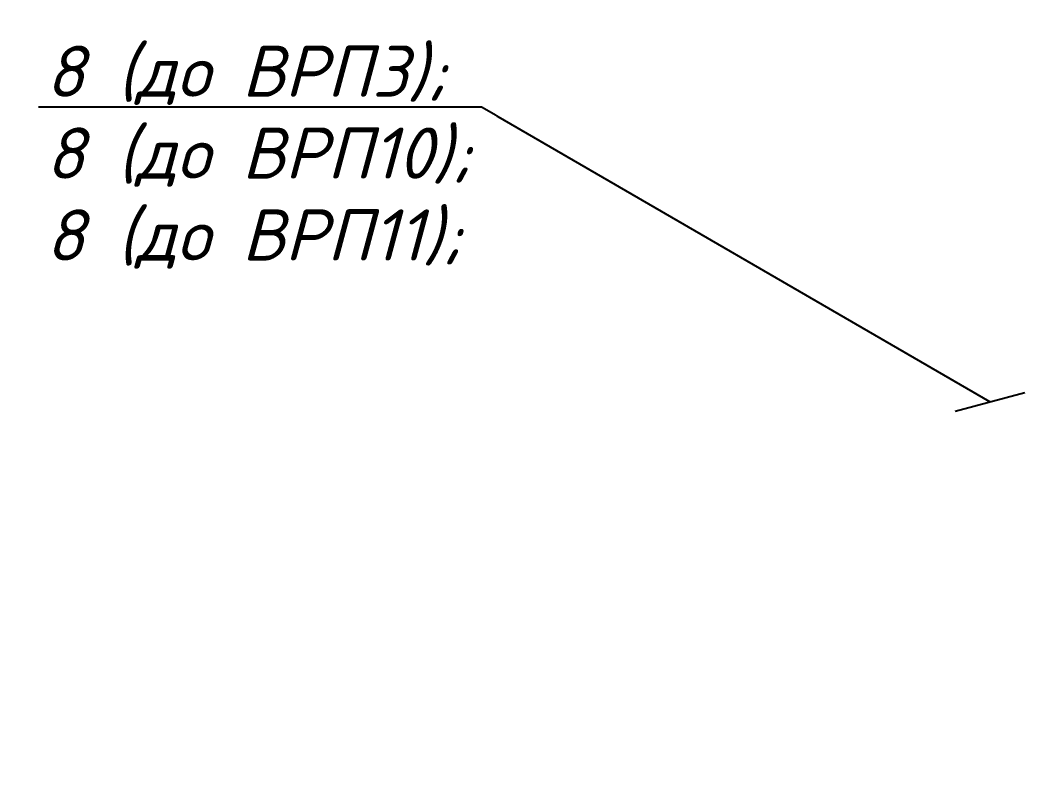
# Model space of a CAD drawing. Header units: millimetres. Extents: x 0 to 878967, y 0 to 534985.
# Drawn here: x 864910 to 869822, y 531325 to 534985 of the extents above; entities that cross this region are included whole.
import ezdxf
from ezdxf import colors
from ezdxf.entities.mleader import LeaderData, LeaderLine
from ezdxf.math import Vec2, Vec3

# ---------------------------------------------------------------- set-up
doc = ezdxf.new("R2010")
doc.units = ezdxf.units.MM
doc.layers.add('Маркування електро ліній', color=7, linetype='Continuous', lineweight=18)
doc.styles.get("Standard").update_dxf_attribs({"font": 'arial.ttf'})

# ---------------------------------------------------------------- blocks, each defined once
blk = doc.blocks.new('_Oblique')
at = {"color": 0, "linetype": 'ByBlock', "lineweight": -2}
blk.add_line((-0.5, -0.5), (0.5, 0.5), dxfattribs=at)

msp = doc.modelspace()

# ---------------------------------------------------------------- leaders
at = {"layer": 'Маркування електро ліній'}
ml = msp.add_multileader_mtext('Standard', dxfattribs=at)
ml.set_content('{\\fISOCPEUR|b0|i1|c204|p34;8 \\fISOCPEUR|b0|i1|c0|p34;(\\fISOCPEUR|b0|i1|c204|p34;до ВРП3\\fISOCPEUR|b0|i1|c0|p34;)\\fISOCPEUR|b0|i1|c204|p34;;\\P8 \\fISOCPEUR|b0|i1|c0|p34;(\\fISOCPEUR|b0|i1|c204|p34;до ВРП10\\fISOCPEUR|b0|i1|c0|p34;)\\fISOCPEUR|b0|i1|c204|p34;;\\P8 \\fISOCPEUR|b0|i1|c0|p34;(\\fISOCPEUR|b0|i1|c204|p34;до ВРП11\\fISOCPEUR|b0|i1|c0|p34;)\\fISOCPEUR|b0|i1|c204|p34;;}', color=256)
ml.set_leader_properties()
ml.set_arrow_properties(name='OBLIQUE')
ml.build(insert=Vec2(0, 0))
ml.multileader.update_dxf_attribs({"text_left_attachment_type": 6, "text_right_attachment_type": 6, "dogleg_length": 0.36, "arrow_head_size": 250})
ctx = ml.context
ctx.base_point, ctx.char_height, ctx.arrow_head_size, ctx.plane_origin = Vec3(865033.5, 534559.6), 250, 250, Vec3(894941, 522301.4)
ctx.left_attachment, ctx.right_attachment = 6, 6
notes = []
notes.append((ctx, [(1, (1, 1, 0), (867166, 534559.6), (-1, 0), 0.36, [(0, [(869651.4, 533118.9)], 0, [])])]))
ctx.mtext.insert, ctx.mtext.line_spacing_factor, ctx.mtext.flow_direction = Vec3(865035.5, 534859.6), 0.96, 5
ctx.mtext.has_bg_fill, ctx.mtext.bg_color, ctx.mtext.bg_scale_factor, ctx.mtext.bg_transparency, ctx.mtext.use_window_bg_color = 1, -1023410167, 1.5, 0, 1
for ctx, leaders in notes:
    for number, flags, end, landing, length, lines in leaders:
        leader = LeaderData()
        leader.index, (leader.has_last_leader_line, leader.has_dogleg_vector, leader.attachment_direction) = number, flags
        leader.last_leader_point, leader.dogleg_vector, leader.dogleg_length = Vec3(end), Vec3(landing), length
        for number, points, colour, breaks in lines:
            line = LeaderLine()
            line.index, line.vertices, line.color, line.breaks = number, Vec3.list(points), colors.encode_raw_color(colour), breaks
            leader.lines.append(line)
        ctx.leaders.append(leader)

doc.saveas('drawing.dxf')
